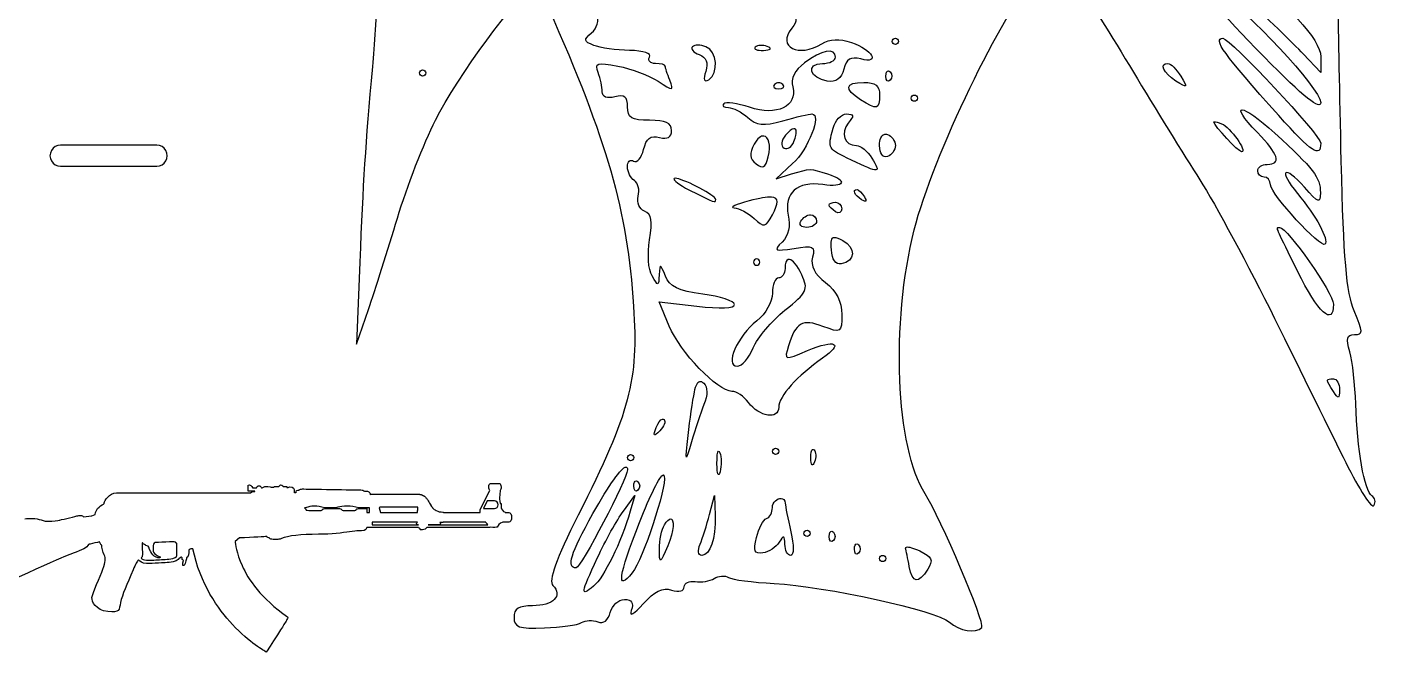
# Model space of a CAD drawing. Extents: x 3 to 91, y 4 to 114.
# Drawn here: x 58.49 to 90.52, y 4.5 to 19.33 of the extents above; entities that cross this region are included whole.
import ezdxf

# ---------------------------------------------------------------- set-up
doc = ezdxf.new("R2010")
doc.units = 0
doc.layers.add('Layer_1', color=7, linetype='CONTINUOUS')

msp = doc.modelspace()

# ---------------------------------------------------------------- linework, layer by layer
at = {"layer": 'Layer_1', "color": 7}
for points in [[(74.42388, 18.900457)], [(79.1099, 19.065306)], [(86.888753, 19.065306)], [(75.904928, 18.897872)], [(67.885777, 18.317546)], [(78.946086, 18.290674)], [(85.583405, 18.467408)], [(76.341075, 18.009039)], [(78.361624, 18.018341)], [(79.558966, 17.718616)], [(87.347122, 17.367734)], [(77.948212, 17.269549)], [(86.685148, 17.085063)], [(75.985541, 16.745034)], [(76.697127, 16.920217)], [(78.846348, 16.785341)], [(73.921585, 15.738893)], [(78.202977, 15.473793)], [(76.170543, 15.296025)], [(77.68828, 15.174587)], [(77.098135, 14.87538)], [(88.203917, 14.576689)], [(77.659859, 14.34053)], [(75.817594, 13.827381)], [(76.596358, 13.818081)], [(74.491577, 10.9211)], [(89.510813, 10.984145)], [(73.577936, 10.026581)], [(76.266661, 9.338249)], [(77.146194, 9.309827)], [(72.824495, 9.188389)], [(74.913772, 9.264353)], [(72.713907, 8.889182)], [(73.602741, 8.702114)], [(72.960404, 8.563104)], [(76.395852, 8.145557)], [(67.768599, 7.90476), (67.768599, 7.93617), (67.220454, 7.93617), (66.866535, 7.93617), (66.852324, 7.922176), (66.882651, 7.813648), (67.762923, 7.813648), (67.762923, 7.857753), (67.768599, 7.857753)], [(73.766555, 7.6567)], [(77.014937, 7.392633)], [(64.42016, 7.171229)], [(77.599396, 7.365762)], [(78.198325, 7.066555)], [(78.810693, 6.793703)], [(79.374999, 6.991622)]]:
    msp.add_lwpolyline(points, close=True, dxfattribs=at)
for points in [[(89.211091, 18.62709), (89.211091, 18.250368), (88.792512, 18.695302)], [(78.946086, 18.290674), (78.946086, 18.290159)], [(61.574018, 16.52851), (59.28837, 16.52851), (59.28837, 16.52851)], [(76.669738, 16.090294), (76.278549, 15.733209), (76.646999, 15.845348)], [(66.393363, 13.754002), (66.315848, 11.808383), (66.599551, 12.631589)], [(73.7402, 12.234198), (73.501971, 12.809873), (74.398041, 12.706003)], [(60.613778, 8.277179), (63.809671, 8.277179), (63.809671, 8.284285), (63.84836, 8.311969), (63.903686, 8.311969), (63.903686, 8.316908), (63.741608, 8.316908), (63.741608, 8.429249)], [(63.850179, 8.393073), (63.940078, 8.393073)], [(64.056492, 8.393073), (64.073259, 8.393073)], [(64.287109, 8.412569), (64.354393, 8.412569), (64.371853, 8.429942), (64.471413, 8.429942)], [(64.576475, 8.429942), (64.664988, 8.429942), (64.664988, 8.401868), (64.691069, 8.401868), (64.691069, 8.401651)], [(64.92303, 8.342166), (64.953791, 8.342166)], [(68.377831, 7.813648), (69.249872, 7.813648), (69.249872, 7.881365), (69.482786, 8.334715)], [(69.495653, 8.499998), (69.553145, 8.499998), (69.555571, 8.499998), (69.649413, 8.499998), (69.666136, 8.499998), (69.709331, 8.499998)], [(69.723281, 8.335408), (69.729303, 8.335408), (69.728134, 8.328779)], [(64.838243, 8.308243), (64.838243, 8.278349)], [(64.883041, 8.276443), (64.883041, 8.302134)], [(66.503993, 8.316432), (66.544588, 8.316432)], [(66.645318, 8.231472), (66.645318, 8.246202), (67.771068, 8.246202)], [(68.018496, 8.088153), (68.019146, 8.08707)], [(69.592311, 8.085077), (69.419315, 8.085077), (69.328246, 7.904673), (69.592311, 7.904673)], [(69.750056, 8.025679), (69.754735, 8.024856), (69.754735, 7.913815)], [(72.651894, 7.841702), (72.926815, 8.215839), (72.926815, 8.215839)], [(72.926815, 8.215839), (72.816743, 7.841702)], [(74.698282, 7.766769), (74.814037, 8.215839), (74.814037, 8.215839)], [(74.814037, 8.215839), (74.829539, 7.741449)], [(76.395852, 8.145557), (76.39637, 8.145557)], [(59.827911, 7.717684), (59.832156, 7.712095), (59.833326, 7.705206)], [(60.03379, 7.73497), (60.111861, 7.763218)], [(65.183152, 7.860742), (65.4762, 7.860742)], [(65.787185, 7.919187), (65.563066, 7.919187), (65.56064, 7.919924)], [(65.56389, 7.903114), (65.909274, 7.903114)], [(65.997007, 7.860742), (66.276841, 7.860742)], [(66.364531, 7.903114), (66.512095, 7.903114), (66.562222, 7.90281), (66.562222, 7.813648), (66.621576, 7.813648), (66.621576, 7.919274), (66.534234, 7.919274)], [(66.534234, 7.919274), (66.534234, 7.919187), (66.373889, 7.919187), (66.371549, 7.919924)], [(68.19981, 7.857753), (68.209991, 7.857753), (68.211248, 7.857059)], [(68.36583, 7.82175), (68.371506, 7.82175), (68.371506, 7.817114)], [(69.84706, 7.821533), (69.84706, 7.813648), (69.924135, 7.813648), (69.93059, 7.813648)], [(67.790695, 7.44985), (67.790695, 7.458428), (66.558972, 7.458428)], [(67.762923, 7.578005), (67.762923, 7.580128), (66.878839, 7.580128), (66.689596, 7.580128), (66.689596, 7.51592), (67.790695, 7.51592), (67.790695, 7.516267)], [(67.790695, 7.516267), (67.773495, 7.516267)], [(67.884103, 7.40072), (67.83246, 7.40072)], [(69.453845, 7.458428), (67.986999, 7.458428)], [(68.014294, 7.51592), (69.434955, 7.51592)], [(68.277318, 7.516267), (68.01438, 7.516267)], [(68.371506, 7.576662), (68.371506, 7.574452), (68.294475, 7.574452)], [(69.384005, 7.580128), (69.316722, 7.580128), (68.377788, 7.580128)], [(69.93059, 7.580128), (69.924135, 7.580128), (69.787705, 7.580128)], [(76.052721, 7.667035), (76.053237, 7.667035)], [(60.271296, 7.038135), (60.25349, 7.037139), (60.211941, 7.113477)], [(61.232759, 7.093071), (61.22353, 7.092551), (61.22353, 6.941044)], [(62.050426, 6.781609), (62.050426, 7.076564)], [(63.534255, 7.206192), (63.434132, 7.124958)], [(64.183303, 7.242325), (64.171086, 7.238599), (64.167533, 7.238469)], [(61.372741, 7.01422), (61.31187, 7.03103)], [(62.193355, 6.690411), (62.178278, 6.691667), (62.178278, 6.735598), (62.178754, 6.735598)], [(62.279701, 6.736422), (62.280004, 6.736422)], [(62.344168, 6.92861), (62.336196, 6.92861)], [(62.227365, 6.555238), (62.193355, 6.555238), (62.193355, 6.62655)], [(64.677205, 5.33517), (64.680411, 5.332527)], [(64.18508, 4.517588), (64.173642, 4.499999), (64.155186, 4.510093)]]:
    msp.add_lwpolyline(points, dxfattribs=at)
for points in [[(89.6984, 16.148171), (89.620801, 19.540439), (89.602483, 21.044188), (89.617784, 22.658368)], [(79.557935, 14.520362), (79.996733, 16.259963), (81.677064, 19.746036), (82.451815, 20.524647)], [(87.228782, 20.7143), (88.410694, 19.887689), (89.211091, 19.044718), (89.211091, 18.62709)], [(68.188085, 17.118655), (68.712894, 18.153279), (70.15626, 20.122731), (70.464949, 20.22544)], [(83.401111, 20.402174), (83.64939, 20.059435), (84.261927, 19.09654), (84.762267, 18.262769)], [(87.864404, 18.624505), (86.780573, 19.724965), (86.368807, 20.232954), (86.589546, 20.204252)], [(66.808325, 20.114336), (66.789196, 19.661637), (66.737486, 18.886855), (66.693086, 18.392994)], [(71.897419, 19.19088), (72.159611, 19.408478), (72.060741, 19.963958), (71.75996, 19.963958)], [(86.84276, 20.09935), (87.399981, 19.80113), (89.211091, 17.847693), (89.211091, 17.544983)], [(88.792512, 18.695302), (88.562232, 18.940002), (87.91672, 19.566405), (87.357975, 20.087465)], [(70.870092, 19.788774), (72.274003, 16.627935), (72.743564, 14.983301), (72.893223, 12.706519)], [(76.551397, 19.739165), (76.782358, 19.564336), (76.800818, 19.48244), (76.650616, 19.301467)], [(76.650616, 19.301467), (76.285602, 18.861645), (76.815438, 18.592466), (77.36737, 18.937147)], [(71.950129, 18.89684), (71.70825, 18.99204), (71.70177, 19.028518), (71.897419, 19.19088)], [(74.42388, 18.900457), (74.36572, 18.900256), (74.317322, 18.887863), (74.292623, 18.863249)], [(74.613534, 18.864283), (74.550034, 18.888678), (74.48198, 18.900637), (74.42388, 18.900457)], [(76.069774, 18.868935), (76.015754, 18.890842), (75.956926, 18.899872), (75.904928, 18.897872)], [(77.36737, 18.937147), (77.553409, 19.053346), (77.775413, 19.062051), (78.066552, 18.965052)], [(78.066552, 18.965052), (78.569242, 18.797492), (78.76601, 18.448631), (78.28721, 18.573863)], [(79.034967, 18.990892), (79.034967, 19.03209), (79.068699, 19.065306), (79.1099, 19.065306)], [(79.1099, 18.915959), (79.068799, 18.915959), (79.034967, 18.949791), (79.034967, 18.990892)], [(79.1099, 19.065306), (79.151, 19.065306), (79.18483, 19.031992), (79.18483, 18.990892)], [(79.18483, 18.990892), (79.18483, 18.949791), (79.151098, 18.915959), (79.1099, 18.915959)], [(88.212701, 17.232341), (86.896751, 18.703702), (86.635843, 19.065306), (86.888753, 19.065306)], [(86.888753, 19.065306), (87.059983, 19.065306), (89.211091, 16.758647), (89.211091, 16.575018)], [(72.79659, 18.777468), (72.483069, 18.783474), (72.102148, 18.837039), (71.950129, 18.89684)], [(73.27408, 18.617271), (73.329159, 18.706459), (73.136288, 18.771467), (72.79659, 18.777468)], [(73.415156, 18.467408), (73.286775, 18.467408), (73.22318, 18.534869), (73.27408, 18.617271)], [(74.292623, 18.863249), (74.243212, 18.813856), (74.315642, 18.730015), (74.453336, 18.677215)], [(74.453336, 18.677215), (74.623855, 18.611815), (74.673261, 18.485397), (74.608366, 18.280856)], [(74.678645, 18.082937), (74.923734, 18.234395), (74.879792, 18.762114), (74.613534, 18.864283)], [(75.782971, 18.857049), (75.733261, 18.807347), (75.821592, 18.771502), (75.979342, 18.7785)], [(75.904928, 18.897872), (75.852977, 18.895755), (75.807871, 18.881838), (75.782971, 18.857049)], [(75.979342, 18.7785), (76.153641, 18.785511), (76.189154, 18.821235), (76.069774, 18.868935)], [(77.688796, 18.617271), (77.688796, 18.849631), (77.351267, 18.788215), (76.955509, 18.483945)], [(77.377188, 18.467408), (77.548668, 18.467408), (77.688796, 18.534869), (77.688796, 18.617271)], [(78.28721, 18.573863), (78.04955, 18.635948), (77.949368, 18.574657), (77.885167, 18.329433)], [(89.211091, 17.544983), (89.211091, 17.341103), (88.818774, 17.655455), (87.864404, 18.624505)], [(66.693086, 18.392994), (66.526616, 16.540654), (66.468762, 15.64691), (66.393363, 13.754002)], [(67.810847, 18.243134), (67.810847, 18.284327), (67.844579, 18.317556), (67.885777, 18.317546)], [(67.885777, 18.317546), (67.926878, 18.317546), (67.96071, 18.284227), (67.96071, 18.243134)], [(72.052965, 18.251918), (71.966036, 18.478428), (72.023218, 18.497229), (72.523738, 18.403329)], [(72.523738, 18.403329), (72.837126, 18.34453), (73.265783, 18.183558), (73.476135, 18.045728)], [(73.648217, 18.404879), (73.648217, 18.439381), (73.543477, 18.467408), (73.415156, 18.467408)], [(73.753119, 18.068983), (73.695321, 18.219533), (73.648217, 18.370481), (73.648217, 18.404879)], [(74.608366, 18.280856), (74.545075, 18.080937), (74.568576, 18.014936), (74.678645, 18.082937)], [(76.955509, 18.483945), (76.716357, 18.300086), (76.621856, 18.108628), (76.673354, 17.911886)], [(77.493976, 18.047795), (77.079392, 18.109197), (76.979729, 18.467408), (77.377188, 18.467408)], [(77.885167, 18.329433), (77.826467, 18.104993), (77.703687, 18.016696), (77.493976, 18.047795)], [(78.885107, 18.168201), (78.885107, 18.250471), (78.910295, 18.295675), (78.946086, 18.290674)], [(78.946086, 18.290159), (78.958071, 18.288571), (78.971142, 18.281642), (78.984842, 18.267936)], [(78.984842, 18.267936), (79.039642, 18.213054), (79.039642, 18.123365), (78.984842, 18.068467)], [(84.762267, 18.262769), (85.262616, 17.429001), (85.971601, 16.278984), (86.337882, 15.706854)], [(85.772542, 18.050896), (85.470972, 18.239247), (85.367335, 18.467408), (85.583405, 18.467408)], [(85.583405, 18.467408), (85.645915, 18.467408), (85.782271, 18.331055), (85.886231, 18.164585)], [(67.885777, 18.168201), (67.844677, 18.168201), (67.810847, 18.202034), (67.810847, 18.243134)], [(67.96071, 18.243134), (67.96071, 18.202034), (67.926978, 18.168201), (67.885777, 18.168201)], [(72.151668, 17.796131), (72.151668, 17.905161), (72.107366, 18.110067), (72.052965, 18.251918)], [(73.476135, 18.045728), (73.839725, 17.807519), (73.853021, 17.80877), (73.753119, 18.068983)], [(76.24134, 17.968214), (76.186399, 17.913315), (76.231312, 17.868479), (76.341075, 17.868479)], [(76.341075, 18.009039), (76.304975, 18.009039), (76.26874, 17.995624), (76.24134, 17.968214)], [(76.440812, 17.968214), (76.413412, 17.995614), (76.377275, 18.009039), (76.341075, 18.009039)], [(76.341075, 17.868479), (76.450776, 17.868479), (76.495711, 17.913315), (76.440812, 17.968214)], [(78.284627, 17.605446), (77.880976, 17.857525), (77.911044, 18.018341), (78.361624, 18.018341)], [(78.361624, 18.018341), (78.635965, 18.018341), (78.73576, 17.938633), (78.73576, 17.719135)], [(78.984842, 18.068467), (78.930041, 18.013627), (78.885107, 18.058413), (78.885107, 18.168201)], [(85.886231, 18.164585), (86.061554, 17.883835), (86.053291, 17.875578), (85.772542, 18.050896)], [(72.450874, 17.676243), (72.262814, 17.627033), (72.151668, 17.671163), (72.151668, 17.796131)], [(72.750597, 17.437496), (72.750597, 17.680246), (72.680554, 17.736343), (72.450874, 17.676243)], [(76.673354, 17.911886), (76.794425, 17.448948), (76.295339, 17.212876), (75.647578, 17.426646)], [(78.73576, 17.719135), (78.73576, 17.369205), (78.683846, 17.356126), (78.284627, 17.605446)], [(79.484036, 17.643686), (79.484036, 17.684787), (79.517768, 17.718616), (79.558966, 17.718616)], [(79.558966, 17.569272), (79.517866, 17.569272), (79.484036, 17.602586), (79.484036, 17.643686)], [(79.558966, 17.718616), (79.600067, 17.718616), (79.63338, 17.684787), (79.63338, 17.643686)], [(79.63338, 17.643686), (79.63338, 17.602586), (79.600167, 17.569272), (79.558966, 17.569272)], [(73.27408, 17.120721), (72.840389, 17.120721), (72.750597, 17.175236), (72.750597, 17.437496)], [(75.035213, 17.509844), (74.985863, 17.460444), (75.035745, 17.419928), (75.145799, 17.419928)], [(75.647578, 17.426646), (75.359947, 17.521544), (75.084611, 17.559144), (75.035213, 17.509844)], [(75.145799, 17.419928), (75.255921, 17.419928), (75.462719, 17.314203), (75.605721, 17.184801)], [(87.705241, 16.830815), (87.35012, 17.194426), (87.253822, 17.371734), (87.347122, 17.367734)], [(87.347122, 17.367734), (87.440462, 17.363315), (87.722952, 17.176392), (88.123301, 16.810661)], [(67.287883, 14.798899), (67.510821, 15.53836), (67.916035, 16.582334), (68.188085, 17.118655)], [(73.79808, 16.878874), (73.79808, 17.055615), (73.656689, 17.120721), (73.27408, 17.120721)], [(75.605721, 17.184801), (75.818761, 16.991959), (75.96974, 16.978066), (76.440812, 17.108836)], [(76.440812, 17.108836), (76.756992, 17.196646), (77.067391, 17.269018), (77.130692, 17.269549)], [(77.130692, 17.269549), (77.371791, 17.271666), (77.043538, 16.431392), (76.669738, 16.090294)], [(77.632988, 16.933134), (77.682637, 17.118324), (77.824273, 17.269549), (77.948212, 17.269549)], [(77.992654, 17.051475), (77.794735, 16.812995), (77.90069, 16.521273), (78.18489, 16.521273)], [(77.948212, 17.269549), (78.128494, 17.269549), (78.137405, 17.225803), (77.992654, 17.051475)], [(86.672228, 17.078346), (86.671435, 17.082341), (86.676152, 17.084852), (86.685148, 17.085063)], [(87.328519, 16.372445), (87.252708, 16.372445), (86.687127, 16.980847), (86.672228, 17.078346)], [(86.685148, 17.085063), (86.712318, 17.085593), (86.779247, 17.06813), (86.857746, 17.038039)], [(86.857746, 17.038039), (87.062126, 16.959638), (87.47743, 16.372445), (87.328519, 16.372445)], [(89.211091, 16.575018), (89.211091, 16.214158), (88.997202, 16.354972), (88.212701, 17.232341)], [(73.13197, 16.424124), (73.198989, 16.691147), (73.299428, 16.767259), (73.510758, 16.711961)], [(73.510758, 16.711961), (73.706687, 16.660759), (73.79808, 16.714081), (73.79808, 16.878874)], [(75.985541, 16.745034), (75.918162, 16.752839), (75.835816, 16.695465), (75.759717, 16.553314)], [(76.093547, 16.253589), (76.167805, 16.53758), (76.097833, 16.732033), (75.985541, 16.745034)], [(76.504889, 16.762603), (76.39859, 16.634552), (76.384001, 16.512812), (76.468199, 16.460813)], [(76.697127, 16.920217), (76.653066, 16.912624), (76.586989, 16.861504), (76.504889, 16.762603)], [(76.703326, 16.618426), (76.782828, 16.825116), (76.770517, 16.932912), (76.697127, 16.920217)], [(78.067068, 16.175042), (77.49428, 16.448193), (77.500408, 16.438424), (77.632988, 16.933134)], [(78.73576, 16.521273), (78.73576, 16.665945), (78.778049, 16.76214), (78.846348, 16.785341)], [(78.846348, 16.785341), (78.869155, 16.793331), (78.895029, 16.792323), (78.922831, 16.783274)], [(78.922831, 16.783274), (79.025701, 16.748974), (79.1099, 16.631015), (79.1099, 16.521273)], [(87.939334, 16.072207), (88.283914, 16.072207), (88.209024, 16.315446), (87.705241, 16.830815)], [(88.123301, 16.810661), (89.043522, 15.970011), (89.201754, 15.762877), (89.201788, 15.398863)], [(59.071764, 16.403452), (59.027085, 16.326067), (59.027085, 16.230724), (59.071764, 16.153338)], [(59.28837, 16.52851), (59.199012, 16.52851), (59.116443, 16.480838), (59.071764, 16.403452)], [(61.790623, 16.403452), (61.745945, 16.480838), (61.663375, 16.52851), (61.574018, 16.52851)], [(61.790623, 16.153338), (61.835302, 16.230724), (61.835302, 16.326067), (61.790623, 16.403452)], [(72.895808, 16.150754), (72.975699, 16.101353), (73.081869, 16.224363), (73.13197, 16.424124)], [(75.759717, 16.553314), (75.638937, 16.327575), (75.649092, 16.212076), (75.80209, 16.085124)], [(76.468199, 16.460813), (76.545839, 16.413374), (76.651727, 16.483965), (76.703326, 16.618426)], [(78.18489, 16.521273), (78.283701, 16.521273), (78.448468, 16.386677), (78.551277, 16.222067)], [(78.922831, 16.259275), (78.811561, 16.222175), (78.73576, 16.328384), (78.73576, 16.521273)], [(79.1099, 16.521273), (79.1099, 16.411524), (79.025709, 16.293576), (78.922831, 16.259275)], [(59.071764, 16.153338), (59.116443, 16.075952), (59.199012, 16.028281), (59.28837, 16.028281)], [(59.28837, 16.028281), (59.28837, 16.028281), (61.574018, 16.028281), (61.574018, 16.028281)], [(61.574018, 16.028281), (61.663375, 16.028281), (61.745945, 16.075952), (61.790623, 16.153338)], [(72.750597, 16.01588), (72.750597, 16.139358), (72.815907, 16.200154), (72.895808, 16.150754)], [(72.912861, 15.690834), (72.823392, 15.746134), (72.750597, 15.89242), (72.750597, 16.01588)], [(75.80209, 16.085124), (75.96103, 15.953232), (76.024546, 15.989609), (76.093547, 16.253589)], [(78.551277, 16.222067), (78.778446, 15.858328), (78.739107, 15.854563), (78.067068, 16.175042)], [(87.714541, 15.92286), (87.714541, 16.005201), (87.815874, 16.072207), (87.939334, 16.072207)], [(88.82455, 15.52857), (88.337701, 16.082211), (88.187367, 15.947339), (88.659186, 15.380258)], [(90.005357, 12.593865), (89.822598, 13.022916), (89.750499, 13.859909), (89.6984, 16.148171)], [(73.858024, 15.73476), (73.824663, 15.701359), (73.982169, 15.581476), (74.20839, 15.468626)], [(73.921585, 15.738893), (73.889485, 15.744899), (73.867022, 15.743756), (73.858024, 15.73476)], [(74.844525, 15.236597), (74.844525, 15.334308), (74.145906, 15.698993), (73.921585, 15.738893)], [(76.646999, 15.845348), (77.09427, 15.981502), (77.084078, 15.981574), (77.501728, 15.847414)], [(77.501728, 15.847414), (77.991707, 15.689542), (77.913959, 15.515449), (77.388039, 15.592649)], [(86.337882, 15.706854), (86.704161, 15.134714), (87.504147, 13.652701), (88.116068, 12.41403)], [(87.864404, 15.773), (87.782134, 15.773), (87.714541, 15.840461), (87.714541, 15.92286)], [(88.017883, 15.585932), (88.016031, 15.688802), (87.946702, 15.773), (87.864404, 15.773)], [(73.00433, 15.317729), (73.043512, 15.46774), (73.002478, 15.635533), (72.912861, 15.690834)], [(74.20839, 15.468626), (74.84153, 15.152706), (74.844525, 15.151698), (74.844525, 15.236597)], [(77.388039, 15.592649), (76.783321, 15.681449), (76.453682, 15.390958), (76.567934, 14.870729)], [(78.309948, 15.235047), (78.137379, 15.341668), (78.078146, 15.473793), (78.202977, 15.473793)], [(78.202977, 15.473793), (78.239296, 15.473793), (78.317393, 15.396294), (78.376094, 15.301192)], [(89.312894, 14.178782), (89.208614, 14.074502), (88.021881, 15.363531), (88.017883, 15.585932)], [(88.659186, 15.380258), (89.095407, 14.855967), (89.410594, 14.276482), (89.312894, 14.178782)], [(89.201788, 15.398863), (89.20182, 15.133833), (89.158462, 15.148859), (88.82455, 15.52857)], [(73.15419, 14.960129), (73.028129, 15.008529), (72.963629, 15.162141), (73.00433, 15.317729)], [(75.638275, 15.206625), (75.325107, 15.123636), (75.164729, 15.048227), (75.28171, 15.040229)], [(76.170543, 15.296025), (76.064032, 15.305418), (75.890196, 15.27343), (75.638275, 15.206625)], [(76.191731, 14.87538), (76.338709, 15.150049), (76.348068, 15.280425), (76.170543, 15.296025)], [(77.538418, 15.108441), (77.538418, 15.144742), (77.605979, 15.174587), (77.68828, 15.174587)], [(77.68828, 14.949794), (77.605921, 15.000695), (77.538418, 15.07214), (77.538418, 15.108441)], [(77.68828, 15.174587), (77.770629, 15.174587), (77.837624, 15.103139), (77.837624, 15.01594)], [(78.376094, 15.301192), (78.442203, 15.194192), (78.416977, 15.168848), (78.309948, 15.235047)], [(66.599551, 12.631589), (66.755393, 13.084278), (67.064942, 14.059429), (67.287883, 14.798899)], [(73.275631, 14.284719), (73.351601, 14.734328), (73.322539, 14.895528), (73.15419, 14.960129)], [(75.28171, 15.040229), (75.39869, 15.031206), (75.612129, 14.918338), (75.7561, 14.788046)], [(75.7561, 14.788046), (75.996788, 14.570207), (76.032031, 14.57703), (76.191731, 14.87538)], [(76.567934, 14.870729), (76.626695, 14.603198), (76.577062, 14.384308), (76.423241, 14.230458)], [(76.865074, 14.725517), (76.915935, 14.807779), (77.020737, 14.87538), (77.098135, 14.87538)], [(77.098135, 14.87538), (77.175605, 14.87538), (77.239211, 14.807919), (77.239211, 14.725517)], [(77.837624, 15.01594), (77.837624, 14.928738), (77.770582, 14.898893), (77.68828, 14.949794)], [(77.005634, 14.575657), (76.877274, 14.575657), (76.814174, 14.643219), (76.865074, 14.725517)], [(77.239211, 14.725517), (77.239211, 14.643248), (77.133954, 14.575657), (77.005634, 14.575657)], [(79.815282, 8.25718), (79.120893, 9.33087), (78.998775, 12.303662), (79.557935, 14.520362)], [(88.66022, 13.536443), (88.18401, 14.500693), (88.143717, 14.573689), (88.203917, 14.576689)], [(88.203917, 14.576689), (88.212516, 14.577747), (88.223232, 14.575657), (88.234924, 14.575657)], [(88.234924, 14.575657), (88.419272, 14.575657), (89.510813, 13.017351), (89.510813, 12.754062)], [(73.332474, 13.424823), (73.243373, 13.578003), (73.219029, 13.949439), (73.275631, 14.284719)], [(76.423241, 14.230458), (76.211231, 14.018479), (76.237525, 14.004178), (76.705396, 14.080079)], [(76.705396, 14.080079), (77.164815, 14.154578), (77.21271, 14.131634), (77.143612, 13.867172)], [(77.592162, 14.04494), (77.580468, 14.249429), (77.589146, 14.33753), (77.659859, 14.34053)], [(77.659859, 14.34053), (77.702308, 14.342644), (77.767147, 14.31431), (77.862948, 14.263015)], [(77.862948, 14.263015), (78.182937, 14.091774), (78.161263, 13.776626), (77.825223, 13.711626)], [(75.817594, 13.827381), (75.776494, 13.827381), (75.742661, 13.794068), (75.742661, 13.752967)], [(75.892008, 13.752967), (75.892008, 13.794068), (75.858792, 13.827381), (75.817594, 13.827381)], [(76.565352, 13.816012), (76.519153, 13.801592), (76.490422, 13.732097), (76.490422, 13.603107)], [(76.596358, 13.818081), (76.585325, 13.819933), (76.57498, 13.819187), (76.565352, 13.816012)], [(76.889363, 13.449109), (76.783085, 13.678238), (76.673632, 13.805879), (76.596358, 13.818081)], [(77.143612, 13.867172), (77.091002, 13.666022), (77.19053, 13.471966), (77.452118, 13.266176)], [(77.825223, 13.711626), (77.691863, 13.685803), (77.605561, 13.80944), (77.592162, 14.04494)], [(73.503522, 13.454279), (73.490319, 13.173239), (73.479868, 13.171521), (73.332474, 13.424823)], [(73.6508, 13.423273), (73.52662, 13.731753), (73.516624, 13.733568), (73.503522, 13.454279)], [(75.742661, 13.752967), (75.742661, 13.711769), (75.776393, 13.678037), (75.817594, 13.678037)], [(75.817594, 13.678037), (75.858694, 13.678037), (75.892008, 13.711867), (75.892008, 13.752967)], [(76.490422, 13.603107), (76.490422, 13.479647), (76.423376, 13.37883), (76.341075, 13.37883)], [(89.510813, 12.754062), (89.510813, 12.216082), (89.146961, 12.550854), (88.66022, 13.536443)], [(74.53912, 12.99229), (73.952549, 13.070091), (73.754151, 13.166521), (73.6508, 13.423273)], [(76.341075, 13.37883), (76.258715, 13.37883), (76.191215, 13.215344), (76.191215, 13.015544)], [(76.489903, 12.611436), (77.016514, 13.034645), (77.049322, 13.104301), (76.889363, 13.449109)], [(77.452118, 13.266176), (77.714969, 13.059415), (77.838659, 12.818157), (77.838659, 12.510666)], [(75.294627, 12.746828), (75.294627, 12.826627), (74.954558, 12.937191), (74.53912, 12.99229)], [(76.191215, 13.015544), (76.191215, 12.807174), (76.033383, 12.527597), (75.820695, 12.360288)], [(72.893223, 12.706519), (73.009473, 10.93801), (72.81619, 10.206688), (71.58271, 7.751267)], [(74.398041, 12.706003), (74.948491, 12.642082), (75.294629, 12.657828), (75.294627, 12.746828)], [(75.735944, 11.716916), (75.834654, 11.955227), (76.174014, 12.357605), (76.489903, 12.611436)], [(77.838659, 12.510666), (77.838659, 12.071207), (77.826276, 12.06342), (77.391659, 12.22748)], [(90.011042, 12.03266), (90.221161, 12.03266), (90.22069, 12.088365), (90.005357, 12.593865)], [(75.230031, 10.685973), (74.896931, 10.68597), (73.99198, 11.626257), (73.7402, 12.234198)], [(75.820695, 12.360288), (75.361534, 11.999018), (75.050829, 11.283352), (75.353539, 11.283352)], [(77.391659, 12.22748), (76.900997, 12.412681), (76.739725, 12.321164), (76.571035, 11.763425)], [(88.116068, 12.41403), (88.727977, 11.175367), (89.488427, 9.637186), (89.805887, 8.995635)], [(77.026306, 11.653353), (77.692405, 11.931673), (77.893425, 11.829097), (77.380805, 11.472486)], [(89.898388, 11.621315), (89.803757, 11.945556), (89.827432, 12.03266), (90.011042, 12.03266)], [(75.353539, 11.283352), (75.464979, 11.283352), (75.637244, 11.478617), (75.735944, 11.716916)], [(76.571035, 11.763425), (76.467286, 11.420374), (76.468564, 11.420329), (77.026306, 11.653353)], [(90.041014, 10.386766), (90.028473, 10.839476), (89.964486, 11.394966), (89.898388, 11.621315)], [(77.380805, 11.472486), (76.780815, 11.055106), (76.342109, 10.564944), (76.342109, 10.311833)], [(74.338613, 10.668918), (74.375173, 10.846797), (74.426677, 10.931498), (74.491577, 10.9211)], [(74.491577, 10.9211), (74.513167, 10.917608), (74.535706, 10.90332), (74.560305, 10.878724)], [(89.510813, 10.684938), (89.328293, 10.967339), (89.328293, 10.984145), (89.510813, 10.984145)], [(89.510813, 10.984145), (89.593093, 10.984145), (89.659091, 10.866175), (89.658091, 10.722144)], [(74.191854, 9.637455), (74.231854, 10.007846), (74.298113, 10.471819), (74.338613, 10.668918)], [(74.560305, 10.878724), (74.656706, 10.782625), (74.659119, 10.603325), (74.566507, 10.370746)], [(75.622773, 10.423972), (75.515212, 10.568011), (75.338481, 10.68597), (75.230031, 10.685973)], [(89.658091, 10.722144), (89.656239, 10.498325), (89.634755, 10.493078), (89.510813, 10.684938)], [(74.566507, 10.370746), (74.487838, 10.173025), (74.355036, 9.775684), (74.271435, 9.487595)], [(76.342109, 10.311833), (76.342109, 10.004655), (75.882303, 10.076402), (75.622773, 10.423972)], [(90.424454, 8.207052), (90.247805, 8.316232), (90.070613, 9.323816), (90.041014, 10.386766)], [(73.432727, 9.830726), (73.474897, 9.941377), (73.532338, 10.015781), (73.577936, 10.026581)], [(73.618761, 10.015212), (73.664852, 9.969111), (73.618711, 9.848529), (73.516441, 9.747011)], [(73.577936, 10.026581), (73.593149, 10.030179), (73.607262, 10.026718), (73.618761, 10.015212)], [(73.516441, 9.747011), (73.368643, 9.600282), (73.351527, 9.617416), (73.432727, 9.830726)], [(74.271435, 9.487595), (74.122835, 8.975455), (74.120752, 8.978987), (74.191854, 9.637455)], [(76.191731, 9.263319), (76.191731, 9.304419), (76.225463, 9.338251), (76.266661, 9.338249)], [(76.266661, 9.338249), (76.307761, 9.338249), (76.341075, 9.304419), (76.341075, 9.263319)], [(77.101752, 9.101055), (77.096857, 9.219334), (77.11559, 9.298527), (77.146194, 9.309827)], [(77.146194, 9.309827), (77.15638, 9.313637), (77.16789, 9.309833), (77.180301, 9.297426)], [(77.180301, 9.297426), (77.230001, 9.247727), (77.235393, 9.118653), (77.192187, 9.010621)], [(72.749563, 9.113459), (72.749563, 9.154657), (72.783294, 9.188389), (72.824495, 9.188389)], [(72.824495, 9.038526), (72.783395, 9.038526), (72.749563, 9.072358), (72.749563, 9.113459)], [(72.824495, 9.188389), (72.865596, 9.188389), (72.899425, 9.154556), (72.899425, 9.113459)], [(72.899425, 9.113459), (72.899425, 9.072358), (72.865693, 9.038526), (72.824495, 9.038526)], [(74.873981, 8.964112), (74.8716, 9.148098), (74.888163, 9.260924), (74.913772, 9.264353)], [(74.913772, 9.264353), (74.922318, 9.264882), (74.932081, 9.25377), (74.942194, 9.228695)], [(74.942194, 9.228695), (74.983495, 9.127365), (74.986506, 8.925229), (74.948396, 8.779629)], [(76.266661, 9.188389), (76.22556, 9.188389), (76.191731, 9.222218), (76.191731, 9.263319)], [(76.341075, 9.263319), (76.341075, 9.22212), (76.307862, 9.188389), (76.266661, 9.188389)], [(77.192187, 9.010621), (77.144487, 8.891201), (77.108753, 8.926756), (77.101752, 9.101055)], [(89.805887, 8.995635), (90.123337, 8.354076), (90.423946, 7.894727), (90.473547, 7.975025)], [(72.749563, 8.823552), (72.749563, 8.611692), (71.639551, 6.494497), (71.52845, 6.494497)], [(71.929976, 7.783306), (72.309796, 8.462496), (72.613416, 8.885182), (72.713907, 8.889182)], [(72.713907, 8.889182), (72.737111, 8.89024), (72.749563, 8.868941), (72.749563, 8.823552)], [(73.623928, 8.676275), (73.67865, 8.392064), (73.117095, 6.699797), (72.862735, 6.382358)], [(73.033267, 7.570398), (73.292667, 8.232089), (73.528742, 8.695113), (73.602741, 8.702114)], [(73.602741, 8.702114), (73.61335, 8.703172), (73.619933, 8.694795), (73.623928, 8.676275)], [(74.948396, 8.779629), (74.910497, 8.634018), (74.876982, 8.717192), (74.873981, 8.964112)], [(63.741608, 8.429249), (63.741608, 8.458927), (63.742647, 8.465989), (63.772801, 8.465989)], [(63.772801, 8.465989), (63.818899, 8.465989), (63.850179, 8.393073), (63.850179, 8.393073)], [(63.940078, 8.393073), (63.94649, 8.424007), (63.970016, 8.447142), (63.998307, 8.447142)], [(63.998307, 8.447142), (64.026554, 8.447142), (64.050123, 8.424007), (64.056492, 8.393073)], [(64.073259, 8.393073), (64.154319, 8.460443), (64.287109, 8.412569), (64.287109, 8.412569)], [(64.471413, 8.429942), (64.526739, 8.511046), (64.576475, 8.429942), (64.576475, 8.429942)], [(64.691069, 8.401651), (64.701424, 8.413089), (64.714335, 8.420714), (64.735044, 8.420714)], [(64.735044, 8.420714), (64.823513, 8.420714), (64.838243, 8.374617), (64.838243, 8.308243)], [(64.883041, 8.302134), (64.883041, 8.329256), (64.886161, 8.342166), (64.92303, 8.342166)], [(64.953791, 8.342166), (64.95496, 8.343856), (64.955524, 8.345762), (64.956997, 8.347365)], [(64.956997, 8.347365), (64.970947, 8.362789), (64.994516, 8.369418), (65.035891, 8.369418)], [(65.035891, 8.369418), (65.087101, 8.369418), (65.395573, 8.363569), (65.722155, 8.357373)], [(65.722155, 8.357373), (66.040375, 8.351351), (66.369426, 8.345113), (66.422283, 8.345113)], [(66.422283, 8.345113), (66.457332, 8.345113), (66.484497, 8.335191), (66.503993, 8.316432)], [(69.455881, 8.414865), (69.455881, 8.461916), (69.473731, 8.499998), (69.495653, 8.499998)], [(69.482786, 8.334715), (69.467189, 8.346239), (69.455881, 8.377606), (69.455881, 8.414865)], [(69.728134, 8.328779), (69.72783, 8.327046), (69.697763, 8.155004), (69.726574, 8.027889)], [(69.709331, 8.499998), (69.731253, 8.499998), (69.749103, 8.461916), (69.749103, 8.414865)], [(69.749103, 8.414865), (69.749103, 8.378429), (69.738315, 8.347539), (69.723281, 8.335408)], [(72.899425, 8.440113), (72.899425, 8.522403), (72.924614, 8.568105), (72.960404, 8.563104)], [(72.99916, 8.340378), (72.944362, 8.285548), (72.899425, 8.330324), (72.899425, 8.440113)], [(72.960404, 8.563104), (72.972416, 8.561252), (72.98546, 8.553555), (72.99916, 8.53985)], [(72.99916, 8.53985), (73.054061, 8.48505), (73.054061, 8.395279), (72.99916, 8.340378)], [(60.111861, 7.763218), (60.116713, 7.900514), (60.280741, 8.008999), (60.328571, 8.021087)], [(60.324802, 8.03976), (60.324802, 8.087764), (60.451137, 8.277179), (60.613778, 8.277179)], [(60.328571, 8.021087), (60.326405, 8.026286), (60.324802, 8.032135), (60.324802, 8.03976)], [(64.838243, 8.278349), (64.844006, 8.281858), (64.851024, 8.284285), (64.858996, 8.284285)], [(64.858996, 8.284285), (64.868441, 8.284285), (64.876932, 8.281252), (64.883041, 8.276443)], [(66.544588, 8.316432), (66.576562, 8.316432), (66.645318, 8.315045), (66.645318, 8.231472)], [(67.771068, 8.246202), (67.786709, 8.246202), (67.801222, 8.245032), (67.815, 8.243126)], [(67.815, 8.243126), (67.819506, 8.242476), (67.823578, 8.241393), (67.827911, 8.240613)], [(67.827911, 8.240613), (67.836835, 8.23888), (67.84563, 8.237061), (67.853819, 8.234591)], [(67.853819, 8.234591), (67.858411, 8.233248), (67.862744, 8.231602), (67.867076, 8.229999)], [(67.867076, 8.229999), (67.874398, 8.227313), (67.881503, 8.224453), (67.888219, 8.22116)], [(67.888219, 8.22116), (67.892334, 8.219211), (67.896277, 8.217131), (67.900176, 8.214922)], [(67.900176, 8.214922), (67.906718, 8.211282), (67.912957, 8.207297), (67.918979, 8.203094)], [(67.918979, 8.203094), (67.922315, 8.200798), (67.925694, 8.198502), (67.928857, 8.196032)], [(67.928857, 8.196032), (67.935269, 8.19105), (67.941291, 8.185721), (67.947184, 8.180175)], [(67.947184, 8.180175), (67.94948, 8.178052), (67.951906, 8.176016), (67.954115, 8.173807)], [(67.954115, 8.173807), (67.970406, 8.15743), (67.984876, 8.139103), (67.998307, 8.119521)], [(67.998307, 8.119521), (67.998653, 8.118957), (67.999, 8.118437), (67.99939, 8.117874)], [(67.99939, 8.117874), (68.005932, 8.108213), (68.012301, 8.098291), (68.018496, 8.088153)], [(68.019146, 8.08707), (68.039682, 8.053407), (68.058831, 8.017881), (68.080234, 7.983914)], [(69.682469, 7.994875), (69.682469, 8.044655), (69.642047, 8.085077), (69.592311, 8.085077)], [(69.726574, 8.027889), (69.727267, 8.027932), (69.727874, 8.027932), (69.72835, 8.027932)], [(69.72835, 8.027932), (69.736582, 8.027932), (69.749493, 8.025766), (69.750056, 8.025679)], [(76.191731, 7.929033), (76.191731, 8.061965), (76.307452, 8.149558), (76.395852, 8.145557)], [(76.39637, 8.145557), (76.449369, 8.143176), (76.493073, 8.107669), (76.49507, 8.02877)], [(76.49507, 8.02877), (76.496922, 7.967069), (76.557213, 7.663569), (76.628912, 7.354908)], [(81.163003, 5.081661), (81.251223, 5.169863), (80.180772, 7.692048), (79.815282, 8.25718)], [(90.473547, 7.975025), (90.523146, 8.055327), (90.500953, 8.159752), (90.424454, 8.207052)], [(59.255158, 7.627568), (59.274957, 7.632291), (59.577104, 7.70434), (59.676881, 7.728082)], [(59.676881, 7.728082), (59.709461, 7.735837), (59.737709, 7.739736), (59.760931, 7.739736)], [(59.760931, 7.739736), (59.804559, 7.739736), (59.821672, 7.725959), (59.827911, 7.717684)], [(59.833326, 7.705206), (59.833326, 7.705119), (59.833456, 7.70447), (59.8335, 7.70408)], [(59.8335, 7.70408), (59.914733, 7.716947), (60.03379, 7.73497), (60.03379, 7.73497)], [(65.128476, 7.931448), (65.10898, 7.925989), (65.093383, 7.922263), (65.079346, 7.92066)], [(65.079346, 7.92066), (65.102048, 7.916328), (65.10742, 7.899604), (65.110756, 7.889076)], [(65.110756, 7.889076), (65.114959, 7.875776), (65.119681, 7.860742), (65.183152, 7.860742)], [(65.315336, 7.960042), (65.230809, 7.960042), (65.171671, 7.943536), (65.128476, 7.931448)], [(65.56064, 7.919924), (65.472994, 7.946525), (65.390461, 7.960042), (65.315336, 7.960042)], [(65.4762, 7.860742), (65.501459, 7.860742), (65.502715, 7.864598), (65.504665, 7.870447)], [(65.504665, 7.870447), (65.511337, 7.890593), (65.523511, 7.903114), (65.56389, 7.903114)], [(65.874095, 7.933527), (65.838785, 7.925512), (65.810971, 7.919187), (65.787185, 7.919187)], [(66.096307, 7.962468), (66.001686, 7.962468), (65.930937, 7.946395), (65.874095, 7.933527)], [(65.909274, 7.903114), (65.94961, 7.903114), (65.961871, 7.890593), (65.968499, 7.870447)], [(65.968499, 7.870447), (65.970449, 7.864598), (65.971705, 7.860742), (65.997007, 7.860742)], [(66.371549, 7.919924), (66.274545, 7.948518), (66.184516, 7.962468), (66.096307, 7.962468)], [(66.276841, 7.860742), (66.3021, 7.860742), (66.303356, 7.864598), (66.305263, 7.870447)], [(66.305263, 7.870447), (66.311978, 7.890593), (66.324152, 7.903114), (66.364531, 7.903114)], [(68.080234, 7.983914), (68.081317, 7.982181), (68.082487, 7.980535), (68.08357, 7.978802)], [(68.08357, 7.978802), (68.093881, 7.962642), (68.104799, 7.946915), (68.11667, 7.932011)], [(68.11667, 7.932011), (68.117363, 7.931101), (68.118013, 7.930148), (68.118706, 7.929282)], [(68.118706, 7.929282), (68.122389, 7.924733), (68.126418, 7.92053), (68.130274, 7.916154)], [(68.130274, 7.916154), (68.150117, 7.893799), (68.172819, 7.873869), (68.19981, 7.857753)], [(68.211248, 7.857059), (68.254876, 7.833274), (68.305392, 7.82175), (68.36583, 7.82175)], [(68.371506, 7.817114), (68.373672, 7.816334), (68.375709, 7.814861), (68.377831, 7.813648)], [(69.592311, 7.904673), (69.642047, 7.904673), (69.682469, 7.945182), (69.682469, 7.994875)], [(69.754735, 7.913815), (69.754995, 7.905713), (69.791994, 7.821533), (69.84706, 7.821533)], [(69.93059, 7.813648), (69.968889, 7.813648), (69.99991, 7.761355), (69.99991, 7.696844)], [(69.99991, 7.696844), (69.99991, 7.632377), (69.968889, 7.580128), (69.93059, 7.580128)], [(71.58271, 7.751267), (71.050861, 6.692566), (70.870002, 6.190739), (70.980162, 6.080567)], [(71.52845, 6.494497), (71.294381, 6.494497), (71.400905, 6.837256), (71.929976, 7.783306)], [(72.816743, 7.841702), (72.599274, 7.104419), (72.187638, 6.262161), (71.947028, 6.062482)], [(72.039529, 6.741509), (72.225248, 7.140649), (72.500756, 7.63593), (72.651894, 7.841702)], [(74.472974, 7.055702), (74.533121, 7.199733), (74.634581, 7.519839), (74.698282, 7.766769)], [(74.829539, 7.741449), (74.847769, 7.176968), (74.719769, 6.793703), (74.51328, 6.793703)], [(76.053237, 7.667035), (76.129427, 7.694535), (76.191731, 7.812434), (76.191731, 7.929033)], [(58.438486, 7.659802), (58.50109, 7.668077), (58.555246, 7.672106), (58.604247, 7.672106)], [(58.604247, 7.672106), (58.713338, 7.672106), (58.77343, 7.651527), (58.826373, 7.633417)], [(58.826373, 7.633417), (58.859126, 7.622196), (58.887547, 7.612448), (58.924806, 7.608245)], [(58.924806, 7.608245), (58.945169, 7.605949), (58.969301, 7.604736), (58.996206, 7.604736)], [(58.996206, 7.604736), (59.11002, 7.604736), (59.242637, 7.625532), (59.255158, 7.627568)], [(66.358855, 7.374248), (66.314534, 7.374248), (66.242615, 7.364414), (66.151633, 7.352023)], [(66.558972, 7.458428), (66.543375, 7.374378), (66.470763, 7.374248), (66.358855, 7.374248)], [(67.741564, 7.548154), (67.741564, 7.562061), (67.750533, 7.573586), (67.762923, 7.578005)], [(67.773495, 7.516267), (67.755861, 7.516267), (67.741564, 7.530564), (67.741564, 7.548154)], [(67.83246, 7.40072), (67.83246, 7.40072), (67.826351, 7.44985), (67.790695, 7.44985)], [(67.986999, 7.458428), (67.967026, 7.429574), (67.934446, 7.40072), (67.884103, 7.40072)], [(68.01438, 7.516267), (68.01438, 7.516267), (68.014294, 7.516007), (68.014294, 7.51592)], [(68.309292, 7.548154), (68.309292, 7.530564), (68.294995, 7.516267), (68.277318, 7.516267)], [(68.294475, 7.574452), (68.303183, 7.568733), (68.309292, 7.559375), (68.309292, 7.548154)], [(68.377788, 7.580128), (68.375709, 7.578914), (68.373672, 7.577441), (68.371506, 7.576662)], [(69.434955, 7.51592), (69.410173, 7.546854), (69.384005, 7.580128), (69.384005, 7.580128)], [(69.49574, 7.459728), (69.482352, 7.458948), (69.468488, 7.458428), (69.453845, 7.458428)], [(69.653138, 7.463974), (69.647983, 7.463974), (69.578403, 7.440492), (69.49574, 7.459728)], [(69.787705, 7.580128), (69.787705, 7.580128), (69.701056, 7.56908), (69.653138, 7.463974)], [(72.862735, 6.382358), (72.480495, 5.905317), (72.538457, 6.308219), (73.033267, 7.570398)], [(73.507141, 6.943563), (73.50476, 7.149343), (73.560463, 7.409119), (73.631165, 7.520789)], [(73.631165, 7.520789), (73.687053, 7.6089), (73.732757, 7.650699), (73.766555, 7.6567)], [(73.766555, 7.6567), (73.867866, 7.674877), (73.86236, 7.370135), (73.708161, 7.018496)], [(75.815009, 7.216933), (75.869609, 7.437083), (75.976521, 7.639634), (76.052721, 7.667035)], [(76.940007, 7.317703), (76.940007, 7.3588), (76.973736, 7.392633), (77.014937, 7.392633)], [(77.014937, 7.392633), (77.056037, 7.392633), (77.089351, 7.3588), (77.089351, 7.317703)], [(77.538418, 7.24277), (77.538418, 7.325061), (77.563606, 7.370759), (77.599396, 7.365762)], [(59.948787, 7.051782), (59.935139, 6.975054), (59.797193, 6.922805), (59.585855, 6.842741)], [(59.990812, 7.06153), (59.974522, 7.058108), (59.961004, 7.054728), (59.948787, 7.051782)], [(60.211941, 7.113477), (60.160601, 7.100826), (60.052116, 7.074355), (59.990812, 7.06153)], [(61.31187, 7.03103), (61.31187, 7.03103), (61.252168, 7.054642), (61.232759, 7.093071)], [(61.532089, 7.096234), (61.508391, 7.077777), (61.484952, 7.046757), (61.484952, 6.995807)], [(61.61094, 7.100653), (61.572988, 7.098616), (61.544004, 7.09697), (61.532089, 7.096234)], [(61.946014, 7.1143), (61.873402, 7.1143), (61.704868, 7.105765), (61.61094, 7.100653)], [(62.024952, 7.100133), (62.020662, 7.106415), (62.015333, 7.1143), (61.946014, 7.1143)], [(62.037169, 7.084969), (62.031494, 7.090645), (62.027854, 7.09606), (62.024952, 7.100133)], [(62.050426, 7.076564), (62.045011, 7.078297), (62.040462, 7.08068), (62.037169, 7.084969)], [(63.434132, 7.124958), (63.437685, 7.074138), (63.460517, 6.850409), (63.598549, 6.549865)], [(64.167533, 7.238469), (64.160645, 7.238079), (63.873965, 7.223522), (63.534255, 7.206192)], [(64.255959, 7.203852), (64.218743, 7.208055), (64.196214, 7.222828), (64.183303, 7.242325)], [(64.26536, 7.189165), (64.261245, 7.193368), (64.258429, 7.198437), (64.255959, 7.203852)], [(64.306736, 7.174261), (64.288712, 7.174261), (64.275195, 7.179157), (64.26536, 7.189165)], [(64.366697, 7.172658), (64.347288, 7.173438), (64.327272, 7.174261), (64.306736, 7.174261)], [(64.42016, 7.171229), (64.40283, 7.171229), (64.38524, 7.171922), (64.366697, 7.172658)], [(64.532587, 7.191981), (64.495198, 7.173698), (64.454776, 7.171229), (64.42016, 7.171229)], [(65.414896, 7.293188), (64.982298, 7.293188), (64.701944, 7.261041), (64.532587, 7.191981)], [(66.151633, 7.352023), (65.9805, 7.328584), (65.721852, 7.293188), (65.414896, 7.293188)], [(74.51328, 6.793703), (74.428881, 6.793703), (74.411273, 6.907972), (74.472974, 7.055702)], [(75.965904, 6.853131), (75.765815, 6.823731), (75.73551, 6.896332), (75.815009, 7.216933)], [(76.350894, 7.103761), (76.276435, 6.986092), (76.103315, 6.87333), (75.965904, 6.853131)], [(76.488353, 7.055702), (76.4865, 7.270001), (76.461675, 7.278751), (76.350894, 7.103761)], [(76.62478, 6.793703), (76.551149, 6.793703), (76.489353, 6.911652), (76.488353, 7.055702)], [(76.628912, 7.354908), (76.704612, 7.027479), (76.702975, 6.793703), (76.62478, 6.793703)], [(77.014937, 7.24277), (76.973836, 7.24277), (76.940007, 7.276602), (76.940007, 7.317703)], [(77.089351, 7.317703), (77.089351, 7.276502), (77.056135, 7.24277), (77.014937, 7.24277)], [(77.638155, 7.143035), (77.583354, 7.088206), (77.538418, 7.132981), (77.538418, 7.24277)], [(77.599396, 7.365762), (77.611408, 7.363909), (77.624452, 7.356213), (77.638155, 7.342507)], [(77.638155, 7.342507), (77.693053, 7.287606), (77.693053, 7.197936), (77.638155, 7.143035)], [(78.136831, 6.943563), (78.136831, 7.025854), (78.162522, 7.071555), (78.198325, 7.066555)], [(78.198325, 7.066555), (78.210338, 7.064703), (78.223382, 7.057006), (78.237084, 7.043301)], [(59.369708, 6.758734), (59.053178, 6.630059), (57.119378, 5.744285), (56.881005, 5.606469)], [(59.585855, 6.842741), (59.520782, 6.818089), (59.446956, 6.790144), (59.369708, 6.758734)], [(60.327098, 6.805914), (60.294735, 6.869689), (60.261721, 6.984976), (60.271296, 7.038135)], [(60.296034, 6.466725), (60.355779, 6.639981), (60.370163, 6.721128), (60.327098, 6.805914)], [(61.22353, 6.761723), (61.218245, 6.74201), (61.211616, 6.732652), (61.202995, 6.726197)], [(61.22353, 6.941044), (61.22353, 6.941044), (61.247316, 6.850192), (61.22353, 6.761723)], [(61.453801, 6.837238), (61.429843, 6.872245), (61.374517, 6.997626), (61.372741, 7.01422)], [(61.601279, 6.736422), (61.542314, 6.743224), (61.477803, 6.802232), (61.453801, 6.837238)], [(61.484952, 6.995807), (61.484952, 6.892521), (61.468532, 6.835462), (61.651059, 6.758041)], [(61.651059, 6.758041), (61.656605, 6.761723), (61.660244, 6.729663), (61.601279, 6.736422)], [(61.863264, 6.701978), (62.015983, 6.709127), (62.046614, 6.771991), (62.050426, 6.781609)], [(62.108222, 6.730573), (62.08396, 6.691147), (62.022005, 6.632226), (61.866643, 6.624947)], [(62.127848, 6.732176), (62.128281, 6.730963), (62.119746, 6.730573), (62.108222, 6.730573)], [(62.178754, 6.735598), (62.1645, 6.744133), (62.156009, 6.764323), (62.127848, 6.732176)], [(62.280004, 6.736422), (62.280004, 6.736422), (62.258169, 6.598259), (62.227365, 6.555238)], [(62.336196, 6.92861), (62.335633, 6.842741), (62.327098, 6.756004), (62.279701, 6.736422)], [(62.430904, 6.947716), (62.405473, 6.949926), (62.365094, 6.949579), (62.344168, 6.92861)], [(63.370705, 5.153206), (63.028612, 5.518606), (62.60312, 6.117268), (62.430904, 6.947716)], [(71.947028, 6.062482), (71.626139, 5.796161), (71.636789, 5.875959), (72.039529, 6.741509)], [(73.708161, 7.018496), (73.517341, 6.583394), (73.511139, 6.580933), (73.507141, 6.943563)], [(78.237084, 6.843829), (78.182234, 6.788898), (78.136831, 6.833774), (78.136831, 6.943563)], [(78.237084, 7.043301), (78.291885, 6.9884), (78.291885, 6.89873), (78.237084, 6.843829)], [(78.73576, 6.719289), (78.73576, 6.760487), (78.769492, 6.793703), (78.810693, 6.793703)], [(78.810693, 6.793703), (78.851793, 6.793703), (78.885107, 6.76039), (78.885107, 6.719289)], [(79.354846, 6.966817), (79.352041, 6.980311), (79.359389, 6.988632), (79.374999, 6.991622)], [(79.44011, 6.532221), (79.40441, 6.717411), (79.366046, 6.912819), (79.354846, 6.966817)], [(79.374999, 6.991622), (79.42182, 7.001227), (79.543128, 6.966672), (79.689708, 6.897573)], [(79.689708, 6.897573), (79.983707, 6.758823), (80.016389, 6.683525), (79.878326, 6.462456)], [(60.03379, 5.792116), (60.040245, 5.88795), (60.23629, 6.293469), (60.296034, 6.466725)], [(61.009463, 6.447099), (60.869827, 6.100544), (60.750251, 5.862085), (60.714465, 5.677782)], [(61.13974, 6.683565), (61.1082, 6.651592), (61.066175, 6.587904), (61.009463, 6.447099)], [(61.330673, 6.602981), (61.225957, 6.605538), (61.170848, 6.645266), (61.13974, 6.683565)], [(61.202995, 6.726197), (61.225437, 6.702628), (61.262783, 6.681746), (61.332449, 6.680013)], [(61.385998, 6.602288), (61.367585, 6.602288), (61.349216, 6.602505), (61.330673, 6.602981)], [(61.332449, 6.680013), (61.448559, 6.677197), (61.56363, 6.684345), (61.685372, 6.69184)], [(61.689791, 6.614939), (61.585552, 6.608527), (61.486208, 6.602288), (61.385998, 6.602288)], [(61.685372, 6.69184), (61.741998, 6.69535), (61.800659, 6.698989), (61.863264, 6.701978)], [(61.866643, 6.624947), (61.804515, 6.622044), (61.746243, 6.618405), (61.689791, 6.614939)], [(62.193355, 6.62655), (62.193355, 6.62655), (62.221213, 6.662553), (62.193355, 6.690411)], [(63.598549, 6.549865), (63.743254, 6.234721), (64.04787, 5.768114), (64.677205, 5.33517)], [(78.810693, 6.644357), (78.769593, 6.644357), (78.73576, 6.678189), (78.73576, 6.719289)], [(78.885107, 6.719289), (78.885107, 6.678189), (78.851793, 6.644357), (78.810693, 6.644357)], [(79.878326, 6.462456), (79.654637, 6.104326), (79.518311, 6.126181), (79.44011, 6.532221)], [(74.096768, 6.045946), (74.096768, 6.138934), (74.214727, 6.195734), (74.358769, 6.172036)], [(74.358769, 6.172036), (74.502808, 6.148329), (74.704947, 6.182143), (74.807836, 6.24645)], [(74.807836, 6.24645), (74.910716, 6.31095), (75.063566, 6.321298), (75.147868, 6.269188)], [(75.147868, 6.269188), (75.232137, 6.217057), (75.720603, 6.152959), (76.233072, 6.126559)], [(76.233072, 6.126559), (77.439522, 6.064559), (80.089657, 5.480214), (80.394058, 5.209304)], [(60.409589, 5.460291), (60.122735, 5.489709), (60.027378, 5.696238), (60.03379, 5.792116)], [(70.980162, 6.080567), (71.223472, 5.837224), (70.983892, 5.597911), (70.496471, 5.597911)], [(73.124734, 5.644935), (73.393124, 5.945626), (73.585776, 6.03903), (73.798596, 5.971532)], [(73.798596, 5.971532), (73.976295, 5.915109), (74.096768, 5.945153), (74.096768, 6.045946)], [(60.714465, 5.677782), (60.678592, 5.493478), (60.696528, 5.430787), (60.409589, 5.460291)], [(70.496471, 5.597911), (70.168401, 5.597911), (70.056189, 5.527331), (70.056189, 5.32144)], [(72.342353, 5.43978), (72.386634, 5.60905), (72.537248, 5.747255), (72.677218, 5.747255)], [(72.677218, 5.747255), (72.854697, 5.747255), (72.903799, 5.668362), (72.839997, 5.485773)], [(72.839997, 5.485773), (72.785638, 5.330121), (72.901296, 5.394576), (73.124734, 5.644935)], [(64.155186, 4.510093), (64.151416, 4.512173), (63.774188, 4.722081), (63.370705, 5.153206)], [(64.609879, 5.177424), (64.568937, 5.111701), (64.511098, 5.020805), (64.43801, 4.907208)], [(64.665334, 5.268406), (64.652987, 5.247264), (64.634314, 5.21659), (64.609879, 5.177424)], [(64.680411, 5.332527), (64.694492, 5.31836), (64.686564, 5.304799), (64.665334, 5.268406)], [(70.056189, 5.32144), (70.056189, 5.087712), (70.166872, 5.049411), (70.776041, 5.070811)], [(70.776041, 5.070811), (71.171982, 5.084701), (71.570241, 5.142034), (71.660741, 5.197935)], [(71.660741, 5.197935), (71.751231, 5.253834), (71.923076, 5.261604), (72.043146, 5.215503)], [(72.043146, 5.215503), (72.180216, 5.162904), (72.291855, 5.246581), (72.342353, 5.43978)], [(80.394058, 5.209304), (80.634408, 4.995354), (81.013894, 4.932553), (81.163003, 5.081661)], [(64.43801, 4.907208), (64.313624, 4.714066), (64.186379, 4.519538), (64.18508, 4.517588)]]:
    msp.add_open_spline(points, degree=3, dxfattribs=at)

doc.saveas('drawing.dxf')
